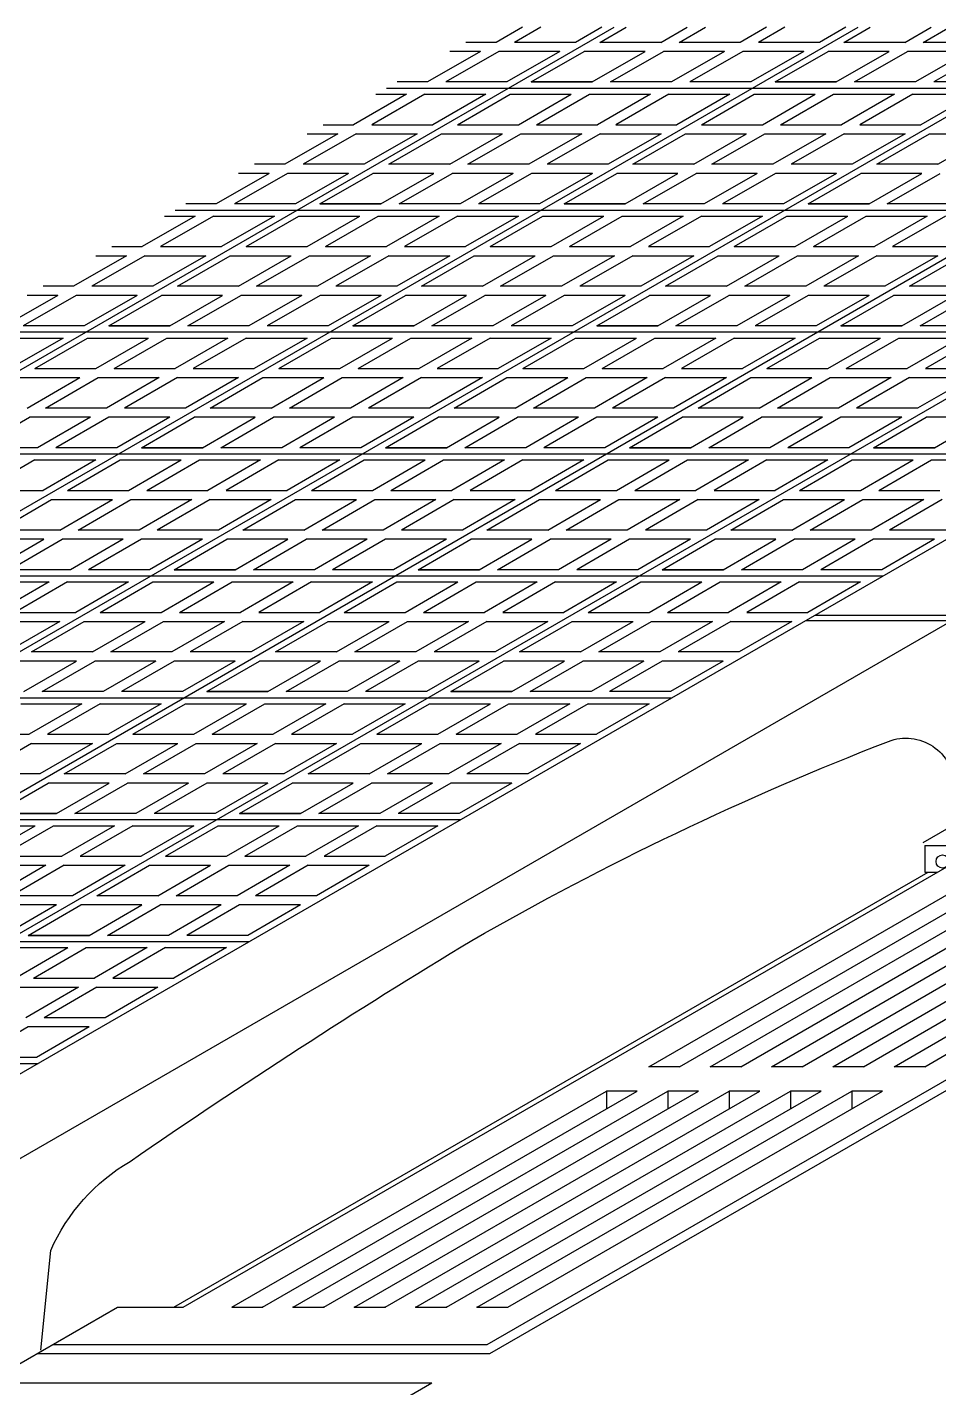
# Model space of a CAD drawing. Extents: x 0.2 to 27.8, y 0.4 to 17.8.
# Drawn here: x 15.089 to 16.583, y 12.441 to 14.673 of the extents above; entities that cross this region are included whole.
import ezdxf

# ---------------------------------------------------------------- set-up
doc = ezdxf.new("R2010")
doc.units = 0
doc.header["$LTSCALE"] = 0.8
doc.header["$MEASUREMENT"] = 0
doc.layers.add('TAPA', color=6, linetype='CONTINUOUS')
doc.layers.add('VORERA', color=7, linetype='CONTINUOUS')

msp = doc.modelspace()

# ---------------------------------------------------------------- linework, layer by layer
at = {"layer": 'TAPA', "color": 4}
for p, q in [((9.83405, 11.0833), (16.05083, 14.67256)), ((10.23405, 11.0833), (16.45083, 14.67256)), ((10.63405, 11.0833), (16.85083, 14.67256)), ((11.03405, 11.0833), (17.25083, 14.67256)), ((11.43405, 11.0833), (17.65083, 14.67256)), ((11.83405, 11.0833), (18.05083, 14.67256)), ((11.89405, 10.97938), (18.27459, 14.66318)), ((15.67785, 14.57269), (17.87785, 14.57269)), ((16.55754, 13.33522), (18.37593, 14.38507)), ((15.33144, 14.37269), (17.53144, 14.37269)), ((14.98503, 14.17269), (17.18503, 14.17269)), ((14.63862, 13.97269), (16.83862, 13.97269)), ((14.29221, 13.77269), (16.49221, 13.77269)), ((16.38063, 13.70827), (16.62063, 13.70827)), ((16.36482, 13.69914), (16.60482, 13.69914)), ((13.9458, 13.57269), (16.1458, 13.57269)), ((15.84712, 12.49665), (17.40846, 13.39809)), ((13.59939, 13.37269), (15.79939, 13.37269)), ((15.84307, 12.51175), (17.35208, 13.38298)), ((15.34452, 12.57275), (16.65631, 13.33011)), ((16.10787, 12.96737), (16.73615, 13.33011)), ((16.15811, 12.96737), (16.78639, 13.33011)), ((16.20836, 12.96737), (16.83664, 13.33011)), ((16.2586, 12.96737), (16.88688, 13.33011)), ((16.30885, 12.96737), (16.93713, 13.33011)), ((16.35909, 12.96737), (16.98737, 13.33011)), ((16.40934, 12.96737), (17.03762, 13.33011)), ((16.45958, 12.96737), (17.08786, 13.33011)), ((16.50983, 12.96737), (17.13811, 13.33011)), ((16.56007, 12.96737), (17.18835, 13.33011)), ((16.5605, 13.33011), (16.65631, 13.33011)), ((16.5605, 13.33011), (16.5605, 13.28672)), ((15.32926, 12.57275), (16.56591, 13.28672)), ((16.5605, 13.28672), (16.58117, 13.28672)), ((13.25298, 13.17269), (15.45298, 13.17269)), ((12.90657, 12.97269), (15.10657, 12.97269)), ((16.15811, 12.96737), (16.10787, 12.96737)), ((16.2586, 12.96737), (16.20836, 12.96737)), ((16.35909, 12.96737), (16.30885, 12.96737)), ((16.45958, 12.96737), (16.40934, 12.96737)), ((16.56007, 12.96737), (16.50983, 12.96737)), ((15.42436, 12.57275), (16.03858, 12.92737)), ((15.47461, 12.57275), (16.08883, 12.92737)), ((15.52485, 12.57275), (16.13907, 12.92737)), ((15.5751, 12.57275), (16.18932, 12.92737)), ((15.62534, 12.57275), (16.23956, 12.92737)), ((15.67559, 12.57275), (16.28981, 12.92737)), ((15.72583, 12.57275), (16.34005, 12.92737)), ((15.77608, 12.57275), (16.3903, 12.92737)), ((15.82632, 12.57275), (16.44054, 12.92737)), ((15.87657, 12.57275), (16.49079, 12.92737)), ((16.08883, 12.92737), (16.03858, 12.92737)), ((16.03858, 12.92737), (16.03858, 12.89836)), ((16.18932, 12.92737), (16.13907, 12.92737)), ((16.13907, 12.92737), (16.13907, 12.89836)), ((16.28981, 12.92737), (16.23956, 12.92737)), ((16.23956, 12.92737), (16.23956, 12.89836)), ((16.3903, 12.92737), (16.34005, 12.92737)), ((16.34005, 12.92737), (16.34005, 12.89836)), ((16.49079, 12.92737), (16.44054, 12.92737)), ((16.44054, 12.92737), (16.44054, 12.89836)), ((14.90421, 12.38066), (15.2369, 12.57275)), ((15.2369, 12.57275), (15.34452, 12.57275)), ((15.42436, 12.57275), (15.47461, 12.57275)), ((15.52485, 12.57275), (15.5751, 12.57275)), ((15.62534, 12.57275), (15.67559, 12.57275)), ((15.72583, 12.57275), (15.77608, 12.57275)), ((15.82632, 12.57275), (15.87657, 12.57275)), ((15.13126, 12.51175), (15.84307, 12.51175)), ((15.10509, 12.49665), (15.84712, 12.49665)), ((14.19082, 11.5472), (15.75217, 12.44865)), ((15.02196, 12.44865), (15.75217, 12.44865))]:
    msp.add_line(p, q, dxfattribs=at)
msp.add_lwpolyline([(15.11096, 12.50217), (15.12739, 12.66605, -0.1573174), (15.25742, 12.81205, -0.0150177), (15.81794, 13.17463, -0.037758), (16.50065, 13.50097, -0.5214926), (16.60854, 13.42858, 0.0932633), (16.61998, 13.3734, -0.486908)], format="xyb", dxfattribs=at)
msp.add_circle((16.58938, 13.30398), 0.01079, dxfattribs=at)
for p in [(15.47461, 12.57275), (15.52485, 12.57275), (15.5751, 12.57275), (15.62534, 12.57275), (15.67559, 12.57275), (15.72583, 12.57275), (15.77608, 12.57275), (15.82632, 12.57275)]:
    msp.add_point(p, dxfattribs=at)
at = {"layer": 'VORERA', "color": 4}
for p, q in [((15.90083, 14.67256), (15.85775, 14.64769)), ((15.93083, 14.67256), (15.88775, 14.64769)), ((16.03083, 14.67256), (15.98775, 14.64769)), ((16.02775, 14.64769), (16.07083, 14.67256)), ((16.12775, 14.64769), (16.17083, 14.67256)), ((16.15775, 14.64769), (16.20083, 14.67256)), ((16.30083, 14.67256), (16.25775, 14.64769)), ((16.33083, 14.67256), (16.28775, 14.64769)), ((16.43083, 14.67256), (16.38775, 14.64769)), ((16.42775, 14.64769), (16.47083, 14.67256)), ((16.52775, 14.64769), (16.57083, 14.67256)), ((16.55775, 14.64769), (16.60083, 14.67256)), ((15.85775, 14.64769), (15.80775, 14.64769)), ((15.98775, 14.64769), (15.88775, 14.64769)), ((16.12775, 14.64769), (16.02775, 14.64769)), ((16.25775, 14.64769), (16.15775, 14.64769)), ((16.38775, 14.64769), (16.28775, 14.64769)), ((16.52775, 14.64769), (16.42775, 14.64769)), ((16.65775, 14.64769), (16.55775, 14.64769)), ((15.83177, 14.63269), (15.74517, 14.58269)), ((15.86177, 14.63269), (15.77517, 14.58269)), ((15.83177, 14.63269), (15.78177, 14.63269)), ((15.96177, 14.63269), (15.86177, 14.63269)), ((15.96177, 14.63269), (15.87517, 14.58269)), ((15.91517, 14.58269), (16.00177, 14.63269)), ((16.10177, 14.63269), (16.00177, 14.63269)), ((16.01517, 14.58269), (16.10177, 14.63269)), ((16.04517, 14.58269), (16.13177, 14.63269)), ((16.23177, 14.63269), (16.13177, 14.63269)), ((16.23177, 14.63269), (16.14517, 14.58269)), ((16.26177, 14.63269), (16.17517, 14.58269)), ((16.36177, 14.63269), (16.26177, 14.63269)), ((16.36177, 14.63269), (16.27517, 14.58269)), ((16.31517, 14.58269), (16.40177, 14.63269)), ((16.50177, 14.63269), (16.40177, 14.63269)), ((16.41517, 14.58269), (16.50177, 14.63269)), ((16.44517, 14.58269), (16.53177, 14.63269)), ((16.63177, 14.63269), (16.53177, 14.63269)), ((16.63177, 14.63269), (16.54517, 14.58269)), ((16.66177, 14.63269), (16.57517, 14.58269)), ((15.74517, 14.58269), (15.69517, 14.58269)), ((15.87517, 14.58269), (15.77517, 14.58269)), ((15.91517, 14.58269), (16.01517, 14.58269)), ((16.01517, 14.58269), (15.91517, 14.58269)), ((16.14517, 14.58269), (16.04517, 14.58269)), ((16.27517, 14.58269), (16.17517, 14.58269)), ((16.31517, 14.58269), (16.41517, 14.58269)), ((16.41517, 14.58269), (16.31517, 14.58269)), ((16.54517, 14.58269), (16.44517, 14.58269)), ((16.67517, 14.58269), (16.57517, 14.58269)), ((15.71053, 14.56269), (15.62393, 14.51269)), ((15.74053, 14.56269), (15.65393, 14.51269)), ((15.66053, 14.56269), (15.71053, 14.56269)), ((15.74053, 14.56269), (15.84053, 14.56269)), ((15.84053, 14.56269), (15.75393, 14.51269)), ((15.79393, 14.51269), (15.88053, 14.56269)), ((15.88053, 14.56269), (15.98053, 14.56269)), ((15.89393, 14.51269), (15.98053, 14.56269)), ((15.92393, 14.51269), (16.01053, 14.56269)), ((16.01053, 14.56269), (16.11053, 14.56269)), ((16.11053, 14.56269), (16.02393, 14.51269)), ((16.14053, 14.56269), (16.05393, 14.51269)), ((16.14053, 14.56269), (16.24053, 14.56269)), ((16.24053, 14.56269), (16.15393, 14.51269)), ((16.19393, 14.51269), (16.28053, 14.56269)), ((16.28053, 14.56269), (16.38053, 14.56269)), ((16.29393, 14.51269), (16.38053, 14.56269)), ((16.32393, 14.51269), (16.41053, 14.56269)), ((16.41053, 14.56269), (16.51053, 14.56269)), ((16.51053, 14.56269), (16.42393, 14.51269)), ((16.54053, 14.56269), (16.45393, 14.51269)), ((16.54053, 14.56269), (16.64053, 14.56269)), ((16.64053, 14.56269), (16.55393, 14.51269)), ((15.57393, 14.51269), (15.62393, 14.51269)), ((15.65393, 14.51269), (15.75393, 14.51269)), ((15.79393, 14.51269), (15.89393, 14.51269)), ((15.92393, 14.51269), (16.02393, 14.51269)), ((16.05393, 14.51269), (16.15393, 14.51269)), ((16.19393, 14.51269), (16.29393, 14.51269)), ((16.32393, 14.51269), (16.42393, 14.51269)), ((16.45393, 14.51269), (16.55393, 14.51269)), ((15.59795, 14.49769), (15.51134, 14.44769)), ((15.62795, 14.49769), (15.54134, 14.44769)), ((15.54795, 14.49769), (15.59795, 14.49769)), ((15.62795, 14.49769), (15.72795, 14.49769)), ((15.72795, 14.49769), (15.64134, 14.44769)), ((15.68134, 14.44769), (15.76795, 14.49769)), ((15.76795, 14.49769), (15.86795, 14.49769)), ((15.78134, 14.44769), (15.86795, 14.49769)), ((15.81134, 14.44769), (15.89795, 14.49769)), ((15.89795, 14.49769), (15.99795, 14.49769)), ((15.99795, 14.49769), (15.91134, 14.44769)), ((16.02795, 14.49769), (15.94134, 14.44769)), ((16.02795, 14.49769), (16.12795, 14.49769)), ((16.12795, 14.49769), (16.04134, 14.44769)), ((16.08134, 14.44769), (16.16795, 14.49769)), ((16.16795, 14.49769), (16.26795, 14.49769)), ((16.18134, 14.44769), (16.26795, 14.49769)), ((16.21134, 14.44769), (16.29795, 14.49769)), ((16.29795, 14.49769), (16.39795, 14.49769)), ((16.39795, 14.49769), (16.31134, 14.44769)), ((16.42795, 14.49769), (16.34134, 14.44769)), ((16.42795, 14.49769), (16.52795, 14.49769)), ((16.52795, 14.49769), (16.44134, 14.44769)), ((16.48134, 14.44769), (16.56795, 14.49769)), ((16.56795, 14.49769), (16.66795, 14.49769)), ((16.58134, 14.44769), (16.66795, 14.49769)), ((15.51134, 14.44769), (15.46134, 14.44769)), ((15.64134, 14.44769), (15.54134, 14.44769)), ((15.78134, 14.44769), (15.68134, 14.44769)), ((15.91134, 14.44769), (15.81134, 14.44769)), ((16.04134, 14.44769), (15.94134, 14.44769)), ((16.18134, 14.44769), (16.08134, 14.44769)), ((16.31134, 14.44769), (16.21134, 14.44769)), ((16.44134, 14.44769), (16.34134, 14.44769)), ((16.58134, 14.44769), (16.48134, 14.44769)), ((15.48536, 14.43269), (15.39876, 14.38269)), ((15.51536, 14.43269), (15.42876, 14.38269)), ((15.48536, 14.43269), (15.43536, 14.43269)), ((15.61536, 14.43269), (15.51536, 14.43269)), ((15.61536, 14.43269), (15.52876, 14.38269)), ((15.56876, 14.38269), (15.65536, 14.43269)), ((15.75536, 14.43269), (15.65536, 14.43269)), ((15.66876, 14.38269), (15.75536, 14.43269)), ((15.69876, 14.38269), (15.78536, 14.43269)), ((15.88536, 14.43269), (15.78536, 14.43269)), ((15.88536, 14.43269), (15.79876, 14.38269)), ((15.91536, 14.43269), (15.82876, 14.38269)), ((16.01536, 14.43269), (15.91536, 14.43269)), ((16.01536, 14.43269), (15.92876, 14.38269)), ((15.96876, 14.38269), (16.05536, 14.43269)), ((16.15536, 14.43269), (16.05536, 14.43269)), ((16.06876, 14.38269), (16.15536, 14.43269)), ((16.09876, 14.38269), (16.18536, 14.43269)), ((16.28536, 14.43269), (16.18536, 14.43269)), ((16.28536, 14.43269), (16.19876, 14.38269)), ((16.31536, 14.43269), (16.22876, 14.38269)), ((16.41536, 14.43269), (16.31536, 14.43269)), ((16.41536, 14.43269), (16.32876, 14.38269)), ((16.36876, 14.38269), (16.45536, 14.43269)), ((16.55536, 14.43269), (16.45536, 14.43269)), ((16.46876, 14.38269), (16.55536, 14.43269)), ((16.49876, 14.38269), (16.58536, 14.43269)), ((15.39876, 14.38269), (15.34876, 14.38269)), ((15.52876, 14.38269), (15.42876, 14.38269)), ((15.56876, 14.38269), (15.66876, 14.38269)), ((15.66876, 14.38269), (15.56876, 14.38269)), ((15.79876, 14.38269), (15.69876, 14.38269)), ((15.92876, 14.38269), (15.82876, 14.38269)), ((15.96876, 14.38269), (16.06876, 14.38269)), ((16.06876, 14.38269), (15.96876, 14.38269)), ((16.19876, 14.38269), (16.09876, 14.38269)), ((16.32876, 14.38269), (16.22876, 14.38269)), ((16.36876, 14.38269), (16.46876, 14.38269)), ((16.46876, 14.38269), (16.36876, 14.38269)), ((16.59876, 14.38269), (16.49876, 14.38269)), ((15.36412, 14.36269), (15.27752, 14.31269)), ((15.39412, 14.36269), (15.30752, 14.31269)), ((15.31412, 14.36269), (15.36412, 14.36269)), ((15.39412, 14.36269), (15.49412, 14.36269)), ((15.49412, 14.36269), (15.40752, 14.31269)), ((15.44752, 14.31269), (15.53412, 14.36269)), ((15.53412, 14.36269), (15.63412, 14.36269)), ((15.54752, 14.31269), (15.63412, 14.36269)), ((15.57752, 14.31269), (15.66412, 14.36269)), ((15.66412, 14.36269), (15.76412, 14.36269)), ((15.76412, 14.36269), (15.67752, 14.31269)), ((15.79412, 14.36269), (15.70752, 14.31269)), ((15.79412, 14.36269), (15.89412, 14.36269)), ((15.89412, 14.36269), (15.80752, 14.31269)), ((15.84752, 14.31269), (15.93412, 14.36269)), ((15.93412, 14.36269), (16.03412, 14.36269)), ((15.94752, 14.31269), (16.03412, 14.36269)), ((15.97752, 14.31269), (16.06412, 14.36269)), ((16.06412, 14.36269), (16.16412, 14.36269)), ((16.16412, 14.36269), (16.07752, 14.31269)), ((16.19412, 14.36269), (16.10752, 14.31269)), ((16.19412, 14.36269), (16.29412, 14.36269)), ((16.29412, 14.36269), (16.20752, 14.31269)), ((16.24752, 14.31269), (16.33412, 14.36269)), ((16.33412, 14.36269), (16.43412, 14.36269)), ((16.34752, 14.31269), (16.43412, 14.36269)), ((16.37752, 14.31269), (16.46412, 14.36269)), ((16.46412, 14.36269), (16.56412, 14.36269)), ((16.56412, 14.36269), (16.47752, 14.31269)), ((16.59412, 14.36269), (16.50752, 14.31269)), ((15.22752, 14.31269), (15.27752, 14.31269)), ((15.30752, 14.31269), (15.40752, 14.31269)), ((15.44752, 14.31269), (15.54752, 14.31269)), ((15.57752, 14.31269), (15.67752, 14.31269)), ((15.70752, 14.31269), (15.80752, 14.31269)), ((15.84752, 14.31269), (15.94752, 14.31269)), ((15.97752, 14.31269), (16.07752, 14.31269)), ((16.10752, 14.31269), (16.20752, 14.31269)), ((16.24752, 14.31269), (16.34752, 14.31269)), ((16.37752, 14.31269), (16.47752, 14.31269)), ((16.50752, 14.31269), (16.60752, 14.31269)), ((15.25154, 14.29769), (15.16493, 14.24769)), ((15.28154, 14.29769), (15.19493, 14.24769)), ((15.20154, 14.29769), (15.25154, 14.29769)), ((15.28154, 14.29769), (15.38154, 14.29769)), ((15.38154, 14.29769), (15.29493, 14.24769)), ((15.33493, 14.24769), (15.42154, 14.29769)), ((15.42154, 14.29769), (15.52154, 14.29769)), ((15.43493, 14.24769), (15.52154, 14.29769)), ((15.46493, 14.24769), (15.55154, 14.29769)), ((15.55154, 14.29769), (15.65154, 14.29769)), ((15.65154, 14.29769), (15.56493, 14.24769)), ((15.68154, 14.29769), (15.59493, 14.24769)), ((15.68154, 14.29769), (15.78154, 14.29769)), ((15.78154, 14.29769), (15.69493, 14.24769)), ((15.73493, 14.24769), (15.82154, 14.29769)), ((15.82154, 14.29769), (15.92154, 14.29769)), ((15.83493, 14.24769), (15.92154, 14.29769)), ((15.86493, 14.24769), (15.95154, 14.29769)), ((15.95154, 14.29769), (16.05154, 14.29769)), ((16.05154, 14.29769), (15.96493, 14.24769)), ((16.08154, 14.29769), (15.99493, 14.24769)), ((16.08154, 14.29769), (16.18154, 14.29769)), ((16.18154, 14.29769), (16.09493, 14.24769)), ((16.13493, 14.24769), (16.22154, 14.29769)), ((16.22154, 14.29769), (16.32154, 14.29769)), ((16.23493, 14.24769), (16.32154, 14.29769)), ((16.26493, 14.24769), (16.35154, 14.29769)), ((16.35154, 14.29769), (16.45154, 14.29769)), ((16.45154, 14.29769), (16.36493, 14.24769)), ((16.48154, 14.29769), (16.39493, 14.24769)), ((16.48154, 14.29769), (16.58154, 14.29769)), ((16.58154, 14.29769), (16.49493, 14.24769)), ((16.53493, 14.24769), (16.62154, 14.29769)), ((15.16493, 14.24769), (15.11493, 14.24769)), ((15.29493, 14.24769), (15.19493, 14.24769)), ((15.43493, 14.24769), (15.33493, 14.24769)), ((15.56493, 14.24769), (15.46493, 14.24769)), ((15.69493, 14.24769), (15.59493, 14.24769)), ((15.83493, 14.24769), (15.73493, 14.24769)), ((15.96493, 14.24769), (15.86493, 14.24769)), ((16.09493, 14.24769), (15.99493, 14.24769)), ((16.23493, 14.24769), (16.13493, 14.24769)), ((16.36493, 14.24769), (16.26493, 14.24769)), ((16.49493, 14.24769), (16.39493, 14.24769)), ((16.63493, 14.24769), (16.53493, 14.24769)), ((15.13895, 14.23269), (15.05235, 14.18269)), ((15.16895, 14.23269), (15.08235, 14.18269)), ((15.13895, 14.23269), (15.08895, 14.23269)), ((15.26895, 14.23269), (15.16895, 14.23269)), ((15.26895, 14.23269), (15.18235, 14.18269)), ((15.22235, 14.18269), (15.30895, 14.23269)), ((15.40895, 14.23269), (15.30895, 14.23269)), ((15.32235, 14.18269), (15.40895, 14.23269)), ((15.35235, 14.18269), (15.43895, 14.23269)), ((15.53895, 14.23269), (15.43895, 14.23269)), ((15.53895, 14.23269), (15.45235, 14.18269)), ((15.56895, 14.23269), (15.48235, 14.18269)), ((15.66895, 14.23269), (15.56895, 14.23269)), ((15.66895, 14.23269), (15.58235, 14.18269)), ((15.62235, 14.18269), (15.70895, 14.23269)), ((15.80895, 14.23269), (15.70895, 14.23269)), ((15.72235, 14.18269), (15.80895, 14.23269)), ((15.75235, 14.18269), (15.83895, 14.23269)), ((15.93895, 14.23269), (15.83895, 14.23269)), ((15.93895, 14.23269), (15.85235, 14.18269)), ((15.96895, 14.23269), (15.88235, 14.18269)), ((16.06895, 14.23269), (15.96895, 14.23269)), ((16.06895, 14.23269), (15.98235, 14.18269)), ((16.02235, 14.18269), (16.10895, 14.23269)), ((16.20895, 14.23269), (16.10895, 14.23269)), ((16.12235, 14.18269), (16.20895, 14.23269)), ((16.15235, 14.18269), (16.23895, 14.23269)), ((16.33895, 14.23269), (16.23895, 14.23269)), ((16.33895, 14.23269), (16.25235, 14.18269)), ((16.36895, 14.23269), (16.28235, 14.18269)), ((16.46895, 14.23269), (16.36895, 14.23269)), ((16.46895, 14.23269), (16.38235, 14.18269)), ((16.42235, 14.18269), (16.50895, 14.23269)), ((16.60895, 14.23269), (16.50895, 14.23269)), ((16.52235, 14.18269), (16.60895, 14.23269)), ((16.55235, 14.18269), (16.63895, 14.23269)), ((15.18235, 14.18269), (15.08235, 14.18269)), ((15.22235, 14.18269), (15.32235, 14.18269)), ((15.32235, 14.18269), (15.22235, 14.18269)), ((15.45235, 14.18269), (15.35235, 14.18269)), ((15.58235, 14.18269), (15.48235, 14.18269)), ((15.62235, 14.18269), (15.72235, 14.18269)), ((15.72235, 14.18269), (15.62235, 14.18269)), ((15.85235, 14.18269), (15.75235, 14.18269)), ((15.98235, 14.18269), (15.88235, 14.18269)), ((16.02235, 14.18269), (16.12235, 14.18269)), ((16.12235, 14.18269), (16.02235, 14.18269)), ((16.25235, 14.18269), (16.15235, 14.18269)), ((16.38235, 14.18269), (16.28235, 14.18269)), ((16.42235, 14.18269), (16.52235, 14.18269)), ((16.52235, 14.18269), (16.42235, 14.18269)), ((16.65235, 14.18269), (16.55235, 14.18269)), ((15.04771, 14.16269), (15.14771, 14.16269)), ((15.14771, 14.16269), (15.06111, 14.11269)), ((15.10111, 14.11269), (15.18771, 14.16269)), ((15.18771, 14.16269), (15.28771, 14.16269)), ((15.20111, 14.11269), (15.28771, 14.16269)), ((15.23111, 14.11269), (15.31771, 14.16269)), ((15.31771, 14.16269), (15.41771, 14.16269)), ((15.41771, 14.16269), (15.33111, 14.11269)), ((15.44771, 14.16269), (15.36111, 14.11269)), ((15.44771, 14.16269), (15.54771, 14.16269)), ((15.54771, 14.16269), (15.46111, 14.11269)), ((15.50111, 14.11269), (15.58771, 14.16269)), ((15.58771, 14.16269), (15.68771, 14.16269)), ((15.60111, 14.11269), (15.68771, 14.16269)), ((15.63111, 14.11269), (15.71771, 14.16269)), ((15.71771, 14.16269), (15.81771, 14.16269)), ((15.81771, 14.16269), (15.73111, 14.11269)), ((15.84771, 14.16269), (15.76111, 14.11269)), ((15.84771, 14.16269), (15.94771, 14.16269)), ((15.94771, 14.16269), (15.86111, 14.11269)), ((15.90111, 14.11269), (15.98771, 14.16269)), ((15.98771, 14.16269), (16.08771, 14.16269)), ((16.00111, 14.11269), (16.08771, 14.16269)), ((16.03111, 14.11269), (16.11771, 14.16269)), ((16.11771, 14.16269), (16.21771, 14.16269)), ((16.21771, 14.16269), (16.13111, 14.11269)), ((16.24771, 14.16269), (16.16111, 14.11269)), ((16.24771, 14.16269), (16.34771, 14.16269)), ((16.34771, 14.16269), (16.26111, 14.11269)), ((16.30111, 14.11269), (16.38771, 14.16269)), ((16.38771, 14.16269), (16.48771, 14.16269)), ((16.40111, 14.11269), (16.48771, 14.16269)), ((16.43111, 14.11269), (16.51771, 14.16269)), ((16.51771, 14.16269), (16.61771, 14.16269)), ((16.61771, 14.16269), (16.53111, 14.11269)), ((16.64771, 14.16269), (16.56111, 14.11269)), ((15.10111, 14.11269), (15.20111, 14.11269)), ((15.23111, 14.11269), (15.33111, 14.11269)), ((15.36111, 14.11269), (15.46111, 14.11269)), ((15.50111, 14.11269), (15.60111, 14.11269)), ((15.63111, 14.11269), (15.73111, 14.11269)), ((15.76111, 14.11269), (15.86111, 14.11269)), ((15.90111, 14.11269), (16.00111, 14.11269)), ((16.03111, 14.11269), (16.13111, 14.11269)), ((16.16111, 14.11269), (16.26111, 14.11269)), ((16.30111, 14.11269), (16.40111, 14.11269)), ((16.43111, 14.11269), (16.53111, 14.11269)), ((16.56111, 14.11269), (16.66111, 14.11269)), ((15.07513, 14.09769), (15.17513, 14.09769)), ((15.08852, 14.04769), (15.17513, 14.09769)), ((15.11852, 14.04769), (15.20513, 14.09769)), ((15.20513, 14.09769), (15.30513, 14.09769)), ((15.30513, 14.09769), (15.21852, 14.04769)), ((15.33513, 14.09769), (15.24852, 14.04769)), ((15.33513, 14.09769), (15.43513, 14.09769)), ((15.43513, 14.09769), (15.34852, 14.04769)), ((15.38852, 14.04769), (15.47513, 14.09769)), ((15.47513, 14.09769), (15.57513, 14.09769)), ((15.48852, 14.04769), (15.57513, 14.09769)), ((15.51852, 14.04769), (15.60513, 14.09769)), ((15.60513, 14.09769), (15.70513, 14.09769)), ((15.70513, 14.09769), (15.61852, 14.04769)), ((15.73513, 14.09769), (15.64852, 14.04769)), ((15.73513, 14.09769), (15.83513, 14.09769)), ((15.83513, 14.09769), (15.74852, 14.04769)), ((15.78852, 14.04769), (15.87513, 14.09769)), ((15.87513, 14.09769), (15.97513, 14.09769)), ((15.88852, 14.04769), (15.97513, 14.09769)), ((15.91852, 14.04769), (16.00513, 14.09769)), ((16.00513, 14.09769), (16.10513, 14.09769)), ((16.10513, 14.09769), (16.01852, 14.04769)), ((16.13513, 14.09769), (16.04852, 14.04769)), ((16.13513, 14.09769), (16.23513, 14.09769)), ((16.23513, 14.09769), (16.14852, 14.04769)), ((16.18852, 14.04769), (16.27513, 14.09769)), ((16.27513, 14.09769), (16.37513, 14.09769)), ((16.28852, 14.04769), (16.37513, 14.09769)), ((16.31852, 14.04769), (16.40513, 14.09769)), ((16.40513, 14.09769), (16.50513, 14.09769)), ((16.50513, 14.09769), (16.41852, 14.04769)), ((16.53513, 14.09769), (16.44852, 14.04769)), ((16.53513, 14.09769), (16.63513, 14.09769)), ((16.63513, 14.09769), (16.54852, 14.04769)), ((15.21852, 14.04769), (15.11852, 14.04769)), ((15.34852, 14.04769), (15.24852, 14.04769)), ((15.48852, 14.04769), (15.38852, 14.04769)), ((15.61852, 14.04769), (15.51852, 14.04769)), ((15.74852, 14.04769), (15.64852, 14.04769)), ((15.88852, 14.04769), (15.78852, 14.04769)), ((16.01852, 14.04769), (15.91852, 14.04769)), ((16.14852, 14.04769), (16.04852, 14.04769)), ((16.28852, 14.04769), (16.18852, 14.04769)), ((16.41852, 14.04769), (16.31852, 14.04769)), ((16.54852, 14.04769), (16.44852, 14.04769)), ((15.00594, 13.98269), (15.09254, 14.03269)), ((15.19254, 14.03269), (15.09254, 14.03269)), ((15.19254, 14.03269), (15.10594, 13.98269)), ((15.22254, 14.03269), (15.13594, 13.98269)), ((15.32254, 14.03269), (15.22254, 14.03269)), ((15.32254, 14.03269), (15.23594, 13.98269)), ((15.27594, 13.98269), (15.36254, 14.03269)), ((15.46254, 14.03269), (15.36254, 14.03269)), ((15.37594, 13.98269), (15.46254, 14.03269)), ((15.40594, 13.98269), (15.49254, 14.03269)), ((15.59254, 14.03269), (15.49254, 14.03269)), ((15.59254, 14.03269), (15.50594, 13.98269)), ((15.62254, 14.03269), (15.53594, 13.98269)), ((15.72254, 14.03269), (15.62254, 14.03269)), ((15.72254, 14.03269), (15.63594, 13.98269)), ((15.67594, 13.98269), (15.76254, 14.03269)), ((15.86254, 14.03269), (15.76254, 14.03269)), ((15.77594, 13.98269), (15.86254, 14.03269)), ((15.80594, 13.98269), (15.89254, 14.03269)), ((15.99254, 14.03269), (15.89254, 14.03269)), ((15.99254, 14.03269), (15.90594, 13.98269)), ((16.02254, 14.03269), (15.93594, 13.98269)), ((16.12254, 14.03269), (16.02254, 14.03269)), ((16.12254, 14.03269), (16.03594, 13.98269)), ((16.07594, 13.98269), (16.16254, 14.03269)), ((16.26254, 14.03269), (16.16254, 14.03269)), ((16.17594, 13.98269), (16.26254, 14.03269)), ((16.20594, 13.98269), (16.29254, 14.03269)), ((16.39254, 14.03269), (16.29254, 14.03269)), ((16.39254, 14.03269), (16.30594, 13.98269)), ((16.42254, 14.03269), (16.33594, 13.98269)), ((16.52254, 14.03269), (16.42254, 14.03269)), ((16.52254, 14.03269), (16.43594, 13.98269)), ((16.47594, 13.98269), (16.56254, 14.03269)), ((16.66254, 14.03269), (16.56254, 14.03269)), ((16.57594, 13.98269), (16.66254, 14.03269)), ((15.10594, 13.98269), (15.00594, 13.98269)), ((15.23594, 13.98269), (15.13594, 13.98269)), ((15.27594, 13.98269), (15.37594, 13.98269)), ((15.37594, 13.98269), (15.27594, 13.98269)), ((15.50594, 13.98269), (15.40594, 13.98269)), ((15.63594, 13.98269), (15.53594, 13.98269)), ((15.67594, 13.98269), (15.77594, 13.98269)), ((15.77594, 13.98269), (15.67594, 13.98269)), ((15.90594, 13.98269), (15.80594, 13.98269)), ((16.03594, 13.98269), (15.93594, 13.98269)), ((16.07594, 13.98269), (16.17594, 13.98269)), ((16.17594, 13.98269), (16.07594, 13.98269)), ((16.30594, 13.98269), (16.20594, 13.98269)), ((16.43594, 13.98269), (16.33594, 13.98269)), ((16.47594, 13.98269), (16.57594, 13.98269)), ((16.57594, 13.98269), (16.47594, 13.98269)), ((15.1013, 13.96269), (15.0147, 13.91269)), ((15.1013, 13.96269), (15.2013, 13.96269)), ((15.2013, 13.96269), (15.1147, 13.91269)), ((15.1547, 13.91269), (15.2413, 13.96269)), ((15.2413, 13.96269), (15.3413, 13.96269)), ((15.2547, 13.91269), (15.3413, 13.96269)), ((15.2847, 13.91269), (15.3713, 13.96269)), ((15.3713, 13.96269), (15.4713, 13.96269)), ((15.4713, 13.96269), (15.3847, 13.91269)), ((15.5013, 13.96269), (15.4147, 13.91269)), ((15.5013, 13.96269), (15.6013, 13.96269)), ((15.6013, 13.96269), (15.5147, 13.91269)), ((15.5547, 13.91269), (15.6413, 13.96269)), ((15.6413, 13.96269), (15.7413, 13.96269)), ((15.6547, 13.91269), (15.7413, 13.96269)), ((15.6847, 13.91269), (15.7713, 13.96269)), ((15.7713, 13.96269), (15.8713, 13.96269)), ((15.8713, 13.96269), (15.7847, 13.91269)), ((15.9013, 13.96269), (15.8147, 13.91269)), ((15.9013, 13.96269), (16.0013, 13.96269)), ((16.0013, 13.96269), (15.9147, 13.91269)), ((15.9547, 13.91269), (16.0413, 13.96269)), ((16.0413, 13.96269), (16.1413, 13.96269)), ((16.0547, 13.91269), (16.1413, 13.96269)), ((16.0847, 13.91269), (16.1713, 13.96269)), ((16.1713, 13.96269), (16.2713, 13.96269)), ((16.2713, 13.96269), (16.1847, 13.91269)), ((16.3013, 13.96269), (16.2147, 13.91269)), ((16.3013, 13.96269), (16.4013, 13.96269)), ((16.4013, 13.96269), (16.3147, 13.91269)), ((16.3547, 13.91269), (16.4413, 13.96269)), ((16.4413, 13.96269), (16.5413, 13.96269)), ((16.4547, 13.91269), (16.5413, 13.96269)), ((16.4847, 13.91269), (16.5713, 13.96269)), ((16.5713, 13.96269), (16.6713, 13.96269)), ((15.0147, 13.91269), (15.1147, 13.91269)), ((15.1547, 13.91269), (15.2547, 13.91269)), ((15.2847, 13.91269), (15.3847, 13.91269)), ((15.4147, 13.91269), (15.5147, 13.91269)), ((15.5547, 13.91269), (15.6547, 13.91269)), ((15.6847, 13.91269), (15.7847, 13.91269)), ((15.8147, 13.91269), (15.9147, 13.91269)), ((15.9547, 13.91269), (16.0547, 13.91269)), ((16.0847, 13.91269), (16.1847, 13.91269)), ((16.2147, 13.91269), (16.3147, 13.91269)), ((16.3547, 13.91269), (16.4547, 13.91269)), ((16.4847, 13.91269), (16.5847, 13.91269)), ((15.04211, 13.84769), (15.12872, 13.89769)), ((15.12872, 13.89769), (15.22872, 13.89769)), ((15.14211, 13.84769), (15.22872, 13.89769)), ((15.17211, 13.84769), (15.25872, 13.89769)), ((15.25872, 13.89769), (15.35872, 13.89769)), ((15.35872, 13.89769), (15.27211, 13.84769)), ((15.38872, 13.89769), (15.30211, 13.84769)), ((15.38872, 13.89769), (15.48872, 13.89769)), ((15.48872, 13.89769), (15.40211, 13.84769)), ((15.44211, 13.84769), (15.52872, 13.89769)), ((15.52872, 13.89769), (15.62872, 13.89769)), ((15.54211, 13.84769), (15.62872, 13.89769)), ((15.57211, 13.84769), (15.65872, 13.89769)), ((15.65872, 13.89769), (15.75872, 13.89769)), ((15.75872, 13.89769), (15.67211, 13.84769)), ((15.78872, 13.89769), (15.70211, 13.84769)), ((15.78872, 13.89769), (15.88872, 13.89769)), ((15.88872, 13.89769), (15.80211, 13.84769)), ((15.84211, 13.84769), (15.92872, 13.89769)), ((15.92872, 13.89769), (16.02872, 13.89769)), ((15.94211, 13.84769), (16.02872, 13.89769)), ((15.97211, 13.84769), (16.05872, 13.89769)), ((16.05872, 13.89769), (16.15872, 13.89769)), ((16.15872, 13.89769), (16.07211, 13.84769)), ((16.18872, 13.89769), (16.10211, 13.84769)), ((16.18872, 13.89769), (16.28872, 13.89769)), ((16.28872, 13.89769), (16.20211, 13.84769)), ((16.24211, 13.84769), (16.32872, 13.89769)), ((16.32872, 13.89769), (16.42872, 13.89769)), ((16.34211, 13.84769), (16.42872, 13.89769)), ((16.37211, 13.84769), (16.45872, 13.89769)), ((16.45872, 13.89769), (16.55872, 13.89769)), ((16.55872, 13.89769), (16.47211, 13.84769)), ((16.58872, 13.89769), (16.50211, 13.84769)), ((15.14211, 13.84769), (15.04211, 13.84769)), ((15.27211, 13.84769), (15.17211, 13.84769)), ((15.40211, 13.84769), (15.30211, 13.84769)), ((15.54211, 13.84769), (15.44211, 13.84769)), ((15.67211, 13.84769), (15.57211, 13.84769)), ((15.80211, 13.84769), (15.70211, 13.84769)), ((15.94211, 13.84769), (15.84211, 13.84769)), ((16.07211, 13.84769), (15.97211, 13.84769)), ((16.20211, 13.84769), (16.10211, 13.84769)), ((16.34211, 13.84769), (16.24211, 13.84769)), ((16.47211, 13.84769), (16.37211, 13.84769)), ((16.60211, 13.84769), (16.50211, 13.84769)), ((15.11613, 13.83269), (15.01613, 13.83269)), ((15.02953, 13.78269), (15.11613, 13.83269)), ((15.05953, 13.78269), (15.14613, 13.83269)), ((15.24613, 13.83269), (15.14613, 13.83269)), ((15.24613, 13.83269), (15.15953, 13.78269)), ((15.27613, 13.83269), (15.18953, 13.78269)), ((15.37613, 13.83269), (15.27613, 13.83269)), ((15.37613, 13.83269), (15.28953, 13.78269)), ((15.32953, 13.78269), (15.41613, 13.83269)), ((15.51613, 13.83269), (15.41613, 13.83269)), ((15.42953, 13.78269), (15.51613, 13.83269)), ((15.45953, 13.78269), (15.54613, 13.83269)), ((15.64613, 13.83269), (15.54613, 13.83269)), ((15.64613, 13.83269), (15.55953, 13.78269)), ((15.67613, 13.83269), (15.58953, 13.78269)), ((15.77613, 13.83269), (15.67613, 13.83269)), ((15.77613, 13.83269), (15.68953, 13.78269)), ((15.72953, 13.78269), (15.81613, 13.83269)), ((15.91613, 13.83269), (15.81613, 13.83269)), ((15.82953, 13.78269), (15.91613, 13.83269)), ((15.85953, 13.78269), (15.94613, 13.83269)), ((16.04613, 13.83269), (15.94613, 13.83269)), ((16.04613, 13.83269), (15.95953, 13.78269)), ((16.07613, 13.83269), (15.98953, 13.78269)), ((16.17613, 13.83269), (16.07613, 13.83269)), ((16.17613, 13.83269), (16.08953, 13.78269)), ((16.12953, 13.78269), (16.21613, 13.83269)), ((16.31613, 13.83269), (16.21613, 13.83269)), ((16.22953, 13.78269), (16.31613, 13.83269)), ((16.25953, 13.78269), (16.34613, 13.83269)), ((16.44613, 13.83269), (16.34613, 13.83269)), ((16.44613, 13.83269), (16.35953, 13.78269)), ((16.47613, 13.83269), (16.38953, 13.78269)), ((16.57613, 13.83269), (16.47613, 13.83269)), ((16.57613, 13.83269), (16.48953, 13.78269)), ((15.15953, 13.78269), (15.05953, 13.78269)), ((15.28953, 13.78269), (15.18953, 13.78269)), ((15.32953, 13.78269), (15.42953, 13.78269)), ((15.42953, 13.78269), (15.32953, 13.78269)), ((15.55953, 13.78269), (15.45953, 13.78269)), ((15.68953, 13.78269), (15.58953, 13.78269)), ((15.72953, 13.78269), (15.82953, 13.78269)), ((15.82953, 13.78269), (15.72953, 13.78269)), ((15.95953, 13.78269), (15.85953, 13.78269)), ((16.08953, 13.78269), (15.98953, 13.78269)), ((16.12953, 13.78269), (16.22953, 13.78269)), ((16.22953, 13.78269), (16.12953, 13.78269)), ((16.35953, 13.78269), (16.25953, 13.78269)), ((16.48953, 13.78269), (16.38953, 13.78269)), ((15.02489, 13.76269), (15.12489, 13.76269)), ((15.12489, 13.76269), (15.03829, 13.71269)), ((15.15489, 13.76269), (15.06829, 13.71269)), ((15.15489, 13.76269), (15.25489, 13.76269)), ((15.25489, 13.76269), (15.16829, 13.71269)), ((15.20829, 13.71269), (15.29489, 13.76269)), ((15.29489, 13.76269), (15.39489, 13.76269)), ((15.30829, 13.71269), (15.39489, 13.76269)), ((15.33829, 13.71269), (15.42489, 13.76269)), ((15.42489, 13.76269), (15.52489, 13.76269)), ((15.52489, 13.76269), (15.43829, 13.71269)), ((15.55489, 13.76269), (15.46829, 13.71269)), ((15.55489, 13.76269), (15.65489, 13.76269)), ((15.65489, 13.76269), (15.56829, 13.71269)), ((15.60829, 13.71269), (15.69489, 13.76269)), ((15.69489, 13.76269), (15.79489, 13.76269)), ((15.70829, 13.71269), (15.79489, 13.76269)), ((15.73829, 13.71269), (15.82489, 13.76269)), ((15.82489, 13.76269), (15.92489, 13.76269)), ((15.92489, 13.76269), (15.83829, 13.71269)), ((15.95489, 13.76269), (15.86829, 13.71269)), ((15.95489, 13.76269), (16.05489, 13.76269)), ((16.05489, 13.76269), (15.96829, 13.71269)), ((16.00829, 13.71269), (16.09489, 13.76269)), ((16.09489, 13.76269), (16.19489, 13.76269)), ((16.10829, 13.71269), (16.19489, 13.76269)), ((16.13829, 13.71269), (16.22489, 13.76269)), ((16.22489, 13.76269), (16.32489, 13.76269)), ((16.32489, 13.76269), (16.23829, 13.71269)), ((16.35489, 13.76269), (16.26829, 13.71269)), ((16.35489, 13.76269), (16.45489, 13.76269)), ((16.45489, 13.76269), (16.36829, 13.71269)), ((15.06829, 13.71269), (15.16829, 13.71269)), ((15.20829, 13.71269), (15.30829, 13.71269)), ((15.33829, 13.71269), (15.43829, 13.71269)), ((15.46829, 13.71269), (15.56829, 13.71269)), ((15.60829, 13.71269), (15.70829, 13.71269)), ((15.73829, 13.71269), (15.83829, 13.71269)), ((15.86829, 13.71269), (15.96829, 13.71269)), ((16.00829, 13.71269), (16.10829, 13.71269)), ((16.13829, 13.71269), (16.23829, 13.71269)), ((16.26829, 13.71269), (16.36829, 13.71269)), ((15.04231, 13.69769), (15.14231, 13.69769)), ((15.14231, 13.69769), (15.0557, 13.64769)), ((15.0957, 13.64769), (15.18231, 13.69769)), ((15.18231, 13.69769), (15.28231, 13.69769)), ((15.1957, 13.64769), (15.28231, 13.69769)), ((15.2257, 13.64769), (15.31231, 13.69769)), ((15.31231, 13.69769), (15.41231, 13.69769)), ((15.41231, 13.69769), (15.3257, 13.64769)), ((15.44231, 13.69769), (15.3557, 13.64769)), ((15.44231, 13.69769), (15.54231, 13.69769)), ((15.54231, 13.69769), (15.4557, 13.64769)), ((15.4957, 13.64769), (15.58231, 13.69769)), ((15.58231, 13.69769), (15.68231, 13.69769)), ((15.5957, 13.64769), (15.68231, 13.69769)), ((15.6257, 13.64769), (15.71231, 13.69769)), ((15.71231, 13.69769), (15.81231, 13.69769)), ((15.81231, 13.69769), (15.7257, 13.64769)), ((15.84231, 13.69769), (15.7557, 13.64769)), ((15.84231, 13.69769), (15.94231, 13.69769)), ((15.94231, 13.69769), (15.8557, 13.64769)), ((15.8957, 13.64769), (15.98231, 13.69769)), ((15.98231, 13.69769), (16.08231, 13.69769)), ((15.9957, 13.64769), (16.08231, 13.69769)), ((16.0257, 13.64769), (16.11231, 13.69769)), ((16.11231, 13.69769), (16.21231, 13.69769)), ((16.21231, 13.69769), (16.1257, 13.64769)), ((16.24231, 13.69769), (16.1557, 13.64769)), ((16.24231, 13.69769), (16.34231, 13.69769)), ((16.34231, 13.69769), (16.2557, 13.64769)), ((15.1957, 13.64769), (15.0957, 13.64769)), ((15.3257, 13.64769), (15.2257, 13.64769)), ((15.4557, 13.64769), (15.3557, 13.64769)), ((15.5957, 13.64769), (15.4957, 13.64769)), ((15.7257, 13.64769), (15.6257, 13.64769)), ((15.8557, 13.64769), (15.7557, 13.64769)), ((15.9957, 13.64769), (15.8957, 13.64769)), ((16.1257, 13.64769), (16.0257, 13.64769)), ((16.2557, 13.64769), (16.1557, 13.64769)), ((15.16972, 13.63269), (15.06972, 13.63269)), ((15.08312, 13.58269), (15.16972, 13.63269)), ((15.11312, 13.58269), (15.19972, 13.63269)), ((15.29972, 13.63269), (15.19972, 13.63269)), ((15.29972, 13.63269), (15.21312, 13.58269)), ((15.32972, 13.63269), (15.24312, 13.58269)), ((15.42972, 13.63269), (15.32972, 13.63269)), ((15.42972, 13.63269), (15.34312, 13.58269)), ((15.38312, 13.58269), (15.46972, 13.63269)), ((15.56972, 13.63269), (15.46972, 13.63269)), ((15.48312, 13.58269), (15.56972, 13.63269)), ((15.51312, 13.58269), (15.59972, 13.63269)), ((15.69972, 13.63269), (15.59972, 13.63269)), ((15.69972, 13.63269), (15.61312, 13.58269)), ((15.72972, 13.63269), (15.64312, 13.58269)), ((15.82972, 13.63269), (15.72972, 13.63269)), ((15.82972, 13.63269), (15.74312, 13.58269)), ((15.78312, 13.58269), (15.86972, 13.63269)), ((15.96972, 13.63269), (15.86972, 13.63269)), ((15.88312, 13.58269), (15.96972, 13.63269)), ((15.91312, 13.58269), (15.99972, 13.63269)), ((16.09972, 13.63269), (15.99972, 13.63269)), ((16.09972, 13.63269), (16.01312, 13.58269)), ((16.12972, 13.63269), (16.04312, 13.58269)), ((16.22972, 13.63269), (16.12972, 13.63269)), ((16.22972, 13.63269), (16.14312, 13.58269)), ((15.21312, 13.58269), (15.11312, 13.58269)), ((15.34312, 13.58269), (15.24312, 13.58269)), ((15.38312, 13.58269), (15.48312, 13.58269)), ((15.48312, 13.58269), (15.38312, 13.58269)), ((15.61312, 13.58269), (15.51312, 13.58269)), ((15.74312, 13.58269), (15.64312, 13.58269)), ((15.78312, 13.58269), (15.88312, 13.58269)), ((15.88312, 13.58269), (15.78312, 13.58269)), ((16.01312, 13.58269), (15.91312, 13.58269)), ((16.14312, 13.58269), (16.04312, 13.58269)), ((15.07848, 13.56269), (15.17848, 13.56269)), ((15.17848, 13.56269), (15.09188, 13.51269)), ((15.20848, 13.56269), (15.12188, 13.51269)), ((15.20848, 13.56269), (15.30848, 13.56269)), ((15.30848, 13.56269), (15.22188, 13.51269)), ((15.26188, 13.51269), (15.34848, 13.56269)), ((15.34848, 13.56269), (15.44848, 13.56269)), ((15.36188, 13.51269), (15.44848, 13.56269)), ((15.39188, 13.51269), (15.47848, 13.56269)), ((15.47848, 13.56269), (15.57848, 13.56269)), ((15.57848, 13.56269), (15.49188, 13.51269)), ((15.60848, 13.56269), (15.52188, 13.51269)), ((15.60848, 13.56269), (15.70848, 13.56269)), ((15.70848, 13.56269), (15.62188, 13.51269)), ((15.66188, 13.51269), (15.74848, 13.56269)), ((15.74848, 13.56269), (15.84848, 13.56269)), ((15.76188, 13.51269), (15.84848, 13.56269)), ((15.79188, 13.51269), (15.87848, 13.56269)), ((15.87848, 13.56269), (15.97848, 13.56269)), ((15.97848, 13.56269), (15.89188, 13.51269)), ((16.00848, 13.56269), (15.92188, 13.51269)), ((16.00848, 13.56269), (16.10848, 13.56269)), ((16.10848, 13.56269), (16.02188, 13.51269)), ((14.99188, 13.51269), (15.09188, 13.51269)), ((15.12188, 13.51269), (15.22188, 13.51269)), ((15.26188, 13.51269), (15.36188, 13.51269)), ((15.39188, 13.51269), (15.49188, 13.51269)), ((15.52188, 13.51269), (15.62188, 13.51269)), ((15.66188, 13.51269), (15.76188, 13.51269)), ((15.79188, 13.51269), (15.89188, 13.51269)), ((15.92188, 13.51269), (16.02188, 13.51269)), ((15.0959, 13.49769), (15.00929, 13.44769)), ((15.0959, 13.49769), (15.1959, 13.49769)), ((15.1959, 13.49769), (15.10929, 13.44769)), ((15.14929, 13.44769), (15.2359, 13.49769)), ((15.2359, 13.49769), (15.3359, 13.49769)), ((15.24929, 13.44769), (15.3359, 13.49769)), ((15.27929, 13.44769), (15.3659, 13.49769)), ((15.3659, 13.49769), (15.4659, 13.49769)), ((15.4659, 13.49769), (15.37929, 13.44769)), ((15.4959, 13.49769), (15.40929, 13.44769)), ((15.4959, 13.49769), (15.5959, 13.49769)), ((15.5959, 13.49769), (15.50929, 13.44769)), ((15.54929, 13.44769), (15.6359, 13.49769)), ((15.6359, 13.49769), (15.7359, 13.49769)), ((15.64929, 13.44769), (15.7359, 13.49769)), ((15.67929, 13.44769), (15.7659, 13.49769)), ((15.7659, 13.49769), (15.8659, 13.49769)), ((15.8659, 13.49769), (15.77929, 13.44769)), ((15.8959, 13.49769), (15.80929, 13.44769)), ((15.8959, 13.49769), (15.9959, 13.49769)), ((15.9959, 13.49769), (15.90929, 13.44769)), ((15.10929, 13.44769), (15.00929, 13.44769)), ((15.24929, 13.44769), (15.14929, 13.44769)), ((15.37929, 13.44769), (15.27929, 13.44769)), ((15.50929, 13.44769), (15.40929, 13.44769)), ((15.64929, 13.44769), (15.54929, 13.44769)), ((15.77929, 13.44769), (15.67929, 13.44769)), ((15.90929, 13.44769), (15.80929, 13.44769)), ((15.03671, 13.38269), (15.12331, 13.43269)), ((15.22331, 13.43269), (15.12331, 13.43269)), ((15.13671, 13.38269), (15.22331, 13.43269)), ((15.16671, 13.38269), (15.25331, 13.43269)), ((15.35331, 13.43269), (15.25331, 13.43269)), ((15.35331, 13.43269), (15.26671, 13.38269)), ((15.38331, 13.43269), (15.29671, 13.38269)), ((15.48331, 13.43269), (15.38331, 13.43269)), ((15.48331, 13.43269), (15.39671, 13.38269)), ((15.43671, 13.38269), (15.52331, 13.43269)), ((15.62331, 13.43269), (15.52331, 13.43269)), ((15.53671, 13.38269), (15.62331, 13.43269)), ((15.56671, 13.38269), (15.65331, 13.43269)), ((15.75331, 13.43269), (15.65331, 13.43269)), ((15.75331, 13.43269), (15.66671, 13.38269)), ((15.78331, 13.43269), (15.69671, 13.38269)), ((15.88331, 13.43269), (15.78331, 13.43269)), ((15.88331, 13.43269), (15.79671, 13.38269)), ((15.03671, 13.38269), (15.13671, 13.38269)), ((15.13671, 13.38269), (15.03671, 13.38269)), ((15.26671, 13.38269), (15.16671, 13.38269)), ((15.39671, 13.38269), (15.29671, 13.38269)), ((15.43671, 13.38269), (15.53671, 13.38269)), ((15.53671, 13.38269), (15.43671, 13.38269)), ((15.66671, 13.38269), (15.56671, 13.38269)), ((15.79671, 13.38269), (15.69671, 13.38269)), ((15.00207, 13.36269), (15.10207, 13.36269)), ((15.01547, 13.31269), (15.10207, 13.36269)), ((15.04547, 13.31269), (15.13207, 13.36269)), ((15.13207, 13.36269), (15.23207, 13.36269)), ((15.23207, 13.36269), (15.14547, 13.31269)), ((15.26207, 13.36269), (15.17547, 13.31269)), ((15.26207, 13.36269), (15.36207, 13.36269)), ((15.36207, 13.36269), (15.27547, 13.31269)), ((15.31547, 13.31269), (15.40207, 13.36269)), ((15.40207, 13.36269), (15.50207, 13.36269)), ((15.41547, 13.31269), (15.50207, 13.36269)), ((15.44547, 13.31269), (15.53207, 13.36269)), ((15.53207, 13.36269), (15.63207, 13.36269)), ((15.63207, 13.36269), (15.54547, 13.31269)), ((15.66207, 13.36269), (15.57547, 13.31269)), ((15.66207, 13.36269), (15.76207, 13.36269)), ((15.76207, 13.36269), (15.67547, 13.31269)), ((15.04547, 13.31269), (15.14547, 13.31269)), ((15.17547, 13.31269), (15.27547, 13.31269)), ((15.31547, 13.31269), (15.41547, 13.31269)), ((15.44547, 13.31269), (15.54547, 13.31269)), ((15.57547, 13.31269), (15.67547, 13.31269)), ((15.01949, 13.29769), (15.11949, 13.29769)), ((15.11949, 13.29769), (15.03288, 13.24769)), ((15.14949, 13.29769), (15.06288, 13.24769)), ((15.14949, 13.29769), (15.24949, 13.29769)), ((15.24949, 13.29769), (15.16288, 13.24769)), ((15.20288, 13.24769), (15.28949, 13.29769)), ((15.28949, 13.29769), (15.38949, 13.29769)), ((15.30288, 13.24769), (15.38949, 13.29769)), ((15.33288, 13.24769), (15.41949, 13.29769)), ((15.41949, 13.29769), (15.51949, 13.29769)), ((15.51949, 13.29769), (15.43288, 13.24769)), ((15.54949, 13.29769), (15.46288, 13.24769)), ((15.54949, 13.29769), (15.64949, 13.29769)), ((15.64949, 13.29769), (15.56288, 13.24769)), ((15.16288, 13.24769), (15.06288, 13.24769)), ((15.30288, 13.24769), (15.20288, 13.24769)), ((15.43288, 13.24769), (15.33288, 13.24769)), ((15.56288, 13.24769), (15.46288, 13.24769)), ((15.1369, 13.23269), (15.0369, 13.23269)), ((15.1369, 13.23269), (15.0503, 13.18269)), ((15.0903, 13.18269), (15.1769, 13.23269)), ((15.2769, 13.23269), (15.1769, 13.23269)), ((15.1903, 13.18269), (15.2769, 13.23269)), ((15.2203, 13.18269), (15.3069, 13.23269)), ((15.4069, 13.23269), (15.3069, 13.23269)), ((15.4069, 13.23269), (15.3203, 13.18269)), ((15.4369, 13.23269), (15.3503, 13.18269)), ((15.5369, 13.23269), (15.4369, 13.23269)), ((15.5369, 13.23269), (15.4503, 13.18269)), ((15.0903, 13.18269), (15.1903, 13.18269)), ((15.1903, 13.18269), (15.0903, 13.18269)), ((15.3203, 13.18269), (15.2203, 13.18269)), ((15.4503, 13.18269), (15.3503, 13.18269)), ((15.05566, 13.16269), (15.15566, 13.16269)), ((15.06906, 13.11269), (15.15566, 13.16269)), ((15.09906, 13.11269), (15.18566, 13.16269)), ((15.18566, 13.16269), (15.28566, 13.16269)), ((15.28566, 13.16269), (15.19906, 13.11269)), ((15.31566, 13.16269), (15.22906, 13.11269)), ((15.31566, 13.16269), (15.41566, 13.16269)), ((15.41566, 13.16269), (15.32906, 13.11269)), ((15.09906, 13.11269), (15.19906, 13.11269)), ((15.22906, 13.11269), (15.32906, 13.11269)), ((15.07308, 13.09769), (15.17308, 13.09769)), ((15.17308, 13.09769), (15.08647, 13.04769)), ((15.20308, 13.09769), (15.11647, 13.04769)), ((15.20308, 13.09769), (15.30308, 13.09769)), ((15.30308, 13.09769), (15.21647, 13.04769)), ((15.21647, 13.04769), (15.11647, 13.04769)), ((15.09049, 13.03269), (15.00389, 12.98269)), ((15.19049, 13.03269), (15.09049, 13.03269)), ((15.19049, 13.03269), (15.10389, 12.98269)), ((15.10389, 12.98269), (15.00389, 12.98269))]:
    msp.add_line(p, q, dxfattribs=at)

doc.saveas('drawing.dxf')
